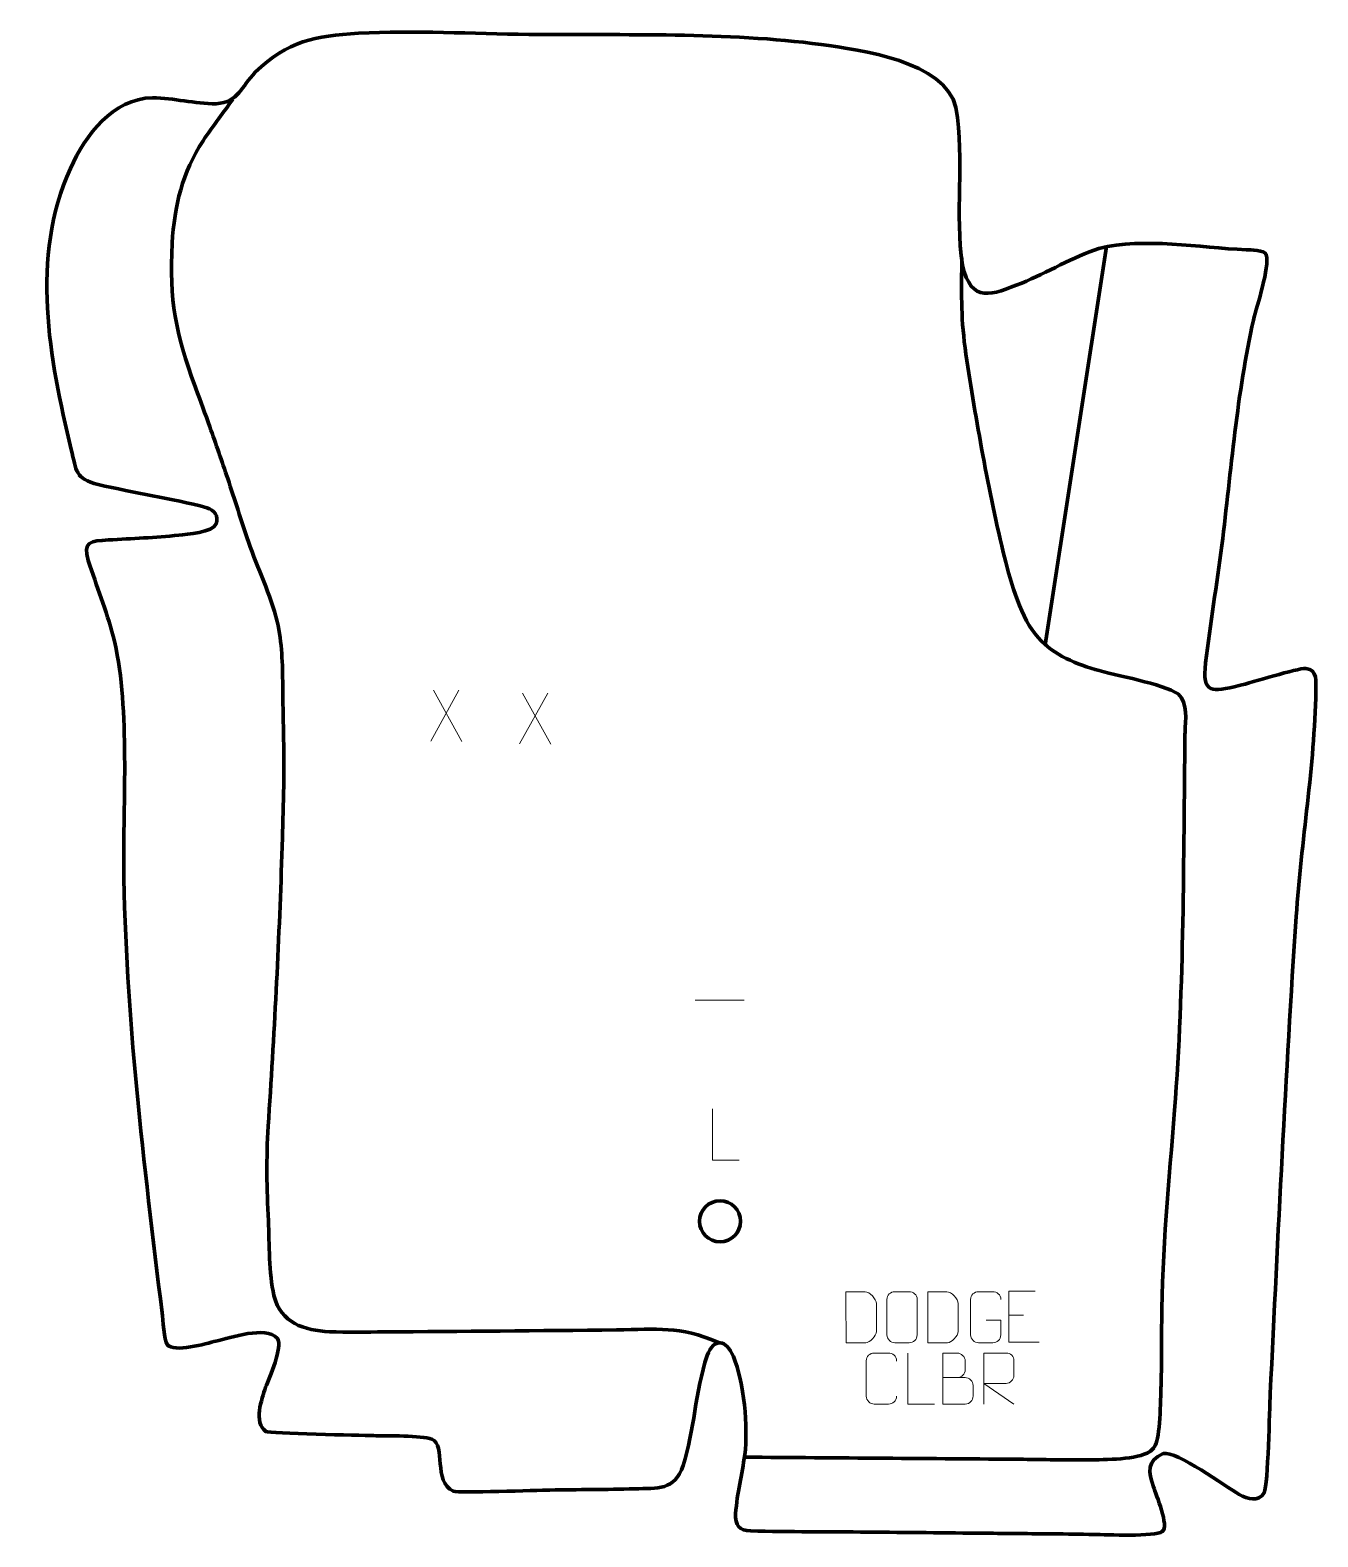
# Model space of a CAD drawing. Header units: millimetres. Extents: x 1177 to 1807, y 83 to 820.
import ezdxf

# ---------------------------------------------------------------- set-up
doc = ezdxf.new("R2010")
doc.units = ezdxf.units.MM
doc.header["$MEASUREMENT"] = 0
doc.layers.add('layer 1', color=7, linetype='Continuous', plot=False)
doc.layers.add('layer 2', color=7, linetype='Continuous')
doc.layers.add('layer 3', color=7, linetype='Continuous')

msp = doc.modelspace()

# ---------------------------------------------------------------- linework, layer by layer
at = {"layer": 'layer 1', "color": 250, "lineweight": 9}
for points in [[(1386.4299, 497.2501), (1386.4299, 497.2501), (1372.6893, 472.3543), (1372.6893, 472.3543)], [(1374.1439, 497.2501), (1374.1439, 497.2501), (1387.8845, 472.2966), (1387.8845, 472.2966)], [(1429.9218, 495.9373), (1429.9218, 495.9373), (1416.1812, 471.0415), (1416.1812, 471.0415)], [(1417.6358, 495.9373), (1417.6358, 495.9373), (1431.3764, 470.9838), (1431.3764, 470.9838)], [(1502.1024, 345.6617), (1502.1024, 345.6617), (1526.0804, 345.6617), (1526.0804, 345.6617)], [(1655.4373, 191.62), (1655.4373, 191.62), (1662.6054, 191.62), (1662.6054, 191.62)]]:
    msp.add_open_spline(points, degree=3, dxfattribs=at)
for points, knots in [([(1523.5181, 267.5683), (1523.5181, 267.5683), (1510.569, 267.5683), (1510.569, 267.5683), (1510.569, 267.5683), (1510.569, 267.5683), (1510.569, 292.5219), (1510.569, 292.5219)], [0, 0, 0, 0, 0.33333333, 0.33333333, 0.33333333, 0.33333333, 1, 1, 1, 1]), ([(1575.8396, 178.2471), (1578.1714, 178.2475), (1583.1216, 178.2235), (1585.4531, 178.2232), (1585.4531, 178.2232), (1587.3781, 178.1178), (1590.6967, 181.6594), (1590.6855, 183.6767), (1590.6855, 183.6767), (1590.6851, 189.4468), (1590.6851, 191.6165), (1590.6855, 197.3858), (1590.6855, 197.3858), (1590.6812, 199.5239), (1587.3067, 203.184), (1585.1543, 203.1705), (1585.1543, 203.1705), (1582.8286, 203.1705), (1578.1043, 203.1705), (1575.7782, 203.1705), (1575.7782, 203.1705), (1575.7786, 197.4236), (1575.8399, 183.9944), (1575.8396, 178.2471)], [0, 0, 0, 0, 0.14285714, 0.14285714, 0.14285714, 0.14285714, 0.28571429, 0.28571429, 0.28571429, 0.28571429, 0.42857143, 0.42857143, 0.42857143, 0.42857143, 0.57142857, 0.57142857, 0.57142857, 0.57142857, 0.71428571, 0.71428571, 0.71428571, 0.71428571, 1, 1, 1, 1]), ([(1599.7123, 203.1722), (1602.038, 203.1722), (1604.3641, 203.1722), (1606.6902, 203.1722), (1606.6902, 203.1722), (1608.6368, 203.2078), (1610.6282, 201.7162), (1610.6549, 199.2786), (1610.6549, 199.2786), (1610.6545, 193.5317), (1610.6545, 187.7844), (1610.6549, 182.0367), (1610.6549, 182.0367), (1610.5151, 179.7133), (1608.8379, 178.2337), (1606.6902, 178.2229), (1606.6902, 178.2229), (1604.3583, 178.2233), (1602.0264, 178.2233), (1599.6949, 178.2229), (1599.6949, 178.2229), (1597.7699, 178.1175), (1595.7978, 180.002), (1595.809, 182.0193), (1595.809, 182.0193), (1595.8093, 187.7894), (1595.8093, 193.5591), (1595.809, 199.3284), (1595.809, 199.3284), (1595.8132, 201.4665), (1597.5599, 203.1857), (1599.7123, 203.1722)], [0, 0, 0, 0, 0.11111111, 0.11111111, 0.11111111, 0.11111111, 0.22222222, 0.22222222, 0.22222222, 0.22222222, 0.33333333, 0.33333333, 0.33333333, 0.33333333, 0.44444444, 0.44444444, 0.44444444, 0.44444444, 0.55555556, 0.55555556, 0.55555556, 0.55555556, 0.66666667, 0.66666667, 0.66666667, 0.66666667, 0.77777778, 0.77777778, 0.77777778, 0.77777778, 1, 1, 1, 1]), ([(1615.8396, 178.2471), (1618.1714, 178.2475), (1623.1216, 178.2235), (1625.4531, 178.2232), (1625.4531, 178.2232), (1627.3781, 178.1178), (1630.6967, 181.6594), (1630.6855, 183.6767), (1630.6855, 183.6767), (1630.6851, 189.4468), (1630.6851, 191.6165), (1630.6855, 197.3858), (1630.6855, 197.3858), (1630.6812, 199.5239), (1627.3067, 203.184), (1625.1543, 203.1705), (1625.1543, 203.1705), (1622.8286, 203.1705), (1618.1043, 203.1705), (1615.7782, 203.1705), (1615.7782, 203.1705), (1615.7786, 197.4236), (1615.8399, 183.9944), (1615.8396, 178.2471)], [0, 0, 0, 0, 0.14285714, 0.14285714, 0.14285714, 0.14285714, 0.28571429, 0.28571429, 0.28571429, 0.28571429, 0.42857143, 0.42857143, 0.42857143, 0.42857143, 0.57142857, 0.57142857, 0.57142857, 0.57142857, 0.71428571, 0.71428571, 0.71428571, 0.71428571, 1, 1, 1, 1]), ([(1644.4086, 189.2031), (1644.4086, 189.2031), (1651.5767, 189.2031), (1651.5767, 189.2031), (1651.5767, 189.2031), (1651.5767, 189.2031), (1651.5767, 182.035), (1651.5767, 182.035), (1651.5767, 182.035), (1651.437, 179.7116), (1649.7598, 178.232), (1647.612, 178.2212), (1647.612, 178.2212), (1645.2802, 178.2216), (1642.9482, 178.2216), (1640.6167, 178.2212), (1640.6167, 178.2212), (1638.6918, 178.1158), (1636.7196, 180.0003), (1636.7308, 182.0176), (1636.7308, 182.0176), (1636.7312, 187.7877), (1636.7312, 193.5574), (1636.7308, 199.3267), (1636.7308, 199.3267), (1636.735, 201.4648), (1638.4818, 203.184), (1640.6341, 203.1706), (1640.6341, 203.1706), (1642.9598, 203.1706), (1645.2859, 203.1706), (1647.612, 203.1706), (1647.612, 203.1706), (1649.5587, 203.206), (1651.5501, 201.7145), (1651.5767, 199.2768)], [0, 0, 0, 0, 0.1, 0.1, 0.1, 0.1, 0.2, 0.2, 0.2, 0.2, 0.3, 0.3, 0.3, 0.3, 0.4, 0.4, 0.4, 0.4, 0.5, 0.5, 0.5, 0.5, 0.6, 0.6, 0.6, 0.6, 0.7, 0.7, 0.7, 0.7, 0.8, 0.8, 0.8, 0.8, 1, 1, 1, 1]), ([(1668.3112, 203.4997), (1668.3112, 203.4997), (1655.4373, 203.4997), (1655.4373, 203.4997), (1655.4373, 203.4997), (1655.4373, 203.4997), (1655.4373, 178.5461), (1655.4373, 178.5461), (1655.4373, 178.5461), (1655.4373, 178.5461), (1670.3031, 178.5461), (1670.3031, 178.5461)], [0, 0, 0, 0, 0.25, 0.25, 0.25, 0.25, 0.5, 0.5, 0.5, 0.5, 1, 1, 1, 1]), ([(1600.5625, 152.0367), (1600.4227, 149.7133), (1598.7455, 148.2337), (1596.5978, 148.2229), (1596.5978, 148.2229), (1594.2659, 148.2233), (1591.934, 148.2233), (1589.6025, 148.2229), (1589.6025, 148.2229), (1587.6775, 148.1175), (1585.7054, 150.002), (1585.7166, 152.0193), (1585.7166, 152.0193), (1585.717, 157.7894), (1585.717, 163.5591), (1585.7166, 169.3284), (1585.7166, 169.3284), (1585.7208, 171.4665), (1587.4675, 173.1857), (1589.6199, 173.1722), (1589.6199, 173.1722), (1591.9456, 173.1722), (1594.2717, 173.1722), (1596.5978, 173.1722), (1596.5978, 173.1722), (1598.5444, 173.2077), (1600.5358, 171.7162), (1600.5625, 169.2786)], [0, 0, 0, 0, 0.125, 0.125, 0.125, 0.125, 0.25, 0.25, 0.25, 0.25, 0.375, 0.375, 0.375, 0.375, 0.5, 0.5, 0.5, 0.5, 0.625, 0.625, 0.625, 0.625, 0.75, 0.75, 0.75, 0.75, 1, 1, 1, 1]), ([(1619.0886, 148.2189), (1619.0886, 148.2189), (1606.1395, 148.2189), (1606.1395, 148.2189), (1606.1395, 148.2189), (1606.1395, 148.2189), (1606.1395, 173.1725), (1606.1395, 173.1725)], [0, 0, 0, 0, 0.33333333, 0.33333333, 0.33333333, 0.33333333, 1, 1, 1, 1]), ([(1623.2319, 161.1837), (1626.8705, 161.1841), (1630.4576, 161.1841), (1634.097, 161.1837), (1634.097, 161.1837), (1636.0724, 161.1664), (1637.996, 159.4303), (1637.996, 157.3807), (1637.996, 157.3807), (1637.9956, 156.2521), (1637.9956, 153.2027), (1637.996, 152.0738), (1637.996, 152.0738), (1638.0136, 150.2159), (1636.4715, 148.202), (1634.15, 148.2189), (1634.15, 148.2189), (1630.5102, 148.2193), (1626.8708, 148.2193), (1623.2319, 148.2189), (1623.2319, 148.2189), (1623.2319, 156.5372), (1623.2319, 164.855), (1623.2319, 173.1725), (1623.2319, 173.1725), (1625.6056, 173.1725), (1627.9797, 173.1725), (1630.3539, 173.1725), (1630.3539, 173.1725), (1632.0347, 173.1901), (1634.1315, 171.2796), (1634.1492, 169.3172), (1634.1492, 169.3172), (1634.1488, 167.2511), (1634.1488, 167.1051), (1634.1492, 165.0386), (1634.1492, 165.0386), (1634.1665, 162.9725), (1632.312, 161.1664), (1630.302, 161.1837)], [0, 0, 0, 0, 0.09090909, 0.09090909, 0.09090909, 0.09090909, 0.18181818, 0.18181818, 0.18181818, 0.18181818, 0.27272727, 0.27272727, 0.27272727, 0.27272727, 0.36363636, 0.36363636, 0.36363636, 0.36363636, 0.45454545, 0.45454545, 0.45454545, 0.45454545, 0.54545455, 0.54545455, 0.54545455, 0.54545455, 0.63636364, 0.63636364, 0.63636364, 0.63636364, 0.72727273, 0.72727273, 0.72727273, 0.72727273, 0.81818182, 0.81818182, 0.81818182, 0.81818182, 1, 1, 1, 1]), ([(1643.2821, 148.219), (1643.2821, 148.219), (1643.2821, 173.1725), (1643.2821, 173.1725), (1643.2821, 173.1725), (1646.8769, 173.1725), (1650.4724, 173.1725), (1654.0676, 173.1725), (1654.0676, 173.1725), (1656.3929, 173.1348), (1657.9502, 171.6448), (1657.9461, 169.2784), (1657.9461, 169.2784), (1657.9457, 167.2429), (1657.9457, 164.1835), (1657.9461, 162.1475), (1657.9461, 162.1475), (1657.9396, 160.272), (1656.1273, 158.3302), (1654.1178, 158.3111), (1654.1178, 158.3111), (1654.1178, 158.3111), (1643.2821, 158.3111), (1643.2821, 158.3111), (1643.2821, 158.3111), (1643.2821, 158.3111), (1657.9368, 148.219), (1657.9368, 148.219)], [0, 0, 0, 0, 0.125, 0.125, 0.125, 0.125, 0.25, 0.25, 0.25, 0.25, 0.375, 0.375, 0.375, 0.375, 0.5, 0.5, 0.5, 0.5, 0.625, 0.625, 0.625, 0.625, 0.75, 0.75, 0.75, 0.75, 1, 1, 1, 1])]:
    msp.add_open_spline(points, degree=3, knots=knots, dxfattribs=at)
at = {"layer": 'layer 2', "color": 142, "lineweight": 200}
msp.add_ellipse((1514.2091, 237.6071), major_axis=(0, 10.0131), ratio=1, dxfattribs=at)
at = {"layer": 'layer 2', "color": 142, "lineweight": 158}
for points, knots in [([(1513.4876, 178.3984), (1493.9312, 186.5672), (1483.9247, 184.7324), (1463.5002, 184.4974), (1463.5002, 184.4974), (1425.6543, 184.062), (1387.8092, 183.7776), (1349.9615, 183.5178), (1349.9615, 183.5178), (1341.4129, 183.4596), (1331.6725, 183.1991), (1323.228, 183.6073), (1323.228, 183.6073), (1310.7319, 184.211), (1299.4129, 187.8622), (1296.0491, 201.2413), (1296.0491, 201.2413), (1293.5579, 212.3585), (1293.7599, 226.3383), (1293.3072, 237.8497), (1293.3072, 237.8497), (1292.5071, 253.4302), (1292.2371, 268.5285), (1293.1978, 284.1183), (1293.1978, 284.1183), (1296.1736, 328.2905), (1298.4542, 372.4846), (1299.9194, 416.7332), (1299.9194, 416.7332), (1299.9194, 416.7332), (1299.9506, 417.6826), (1299.9506, 417.6826), (1299.9506, 417.6826), (1300.326, 429.1308), (1300.6205, 440.5772), (1300.8215, 452.0298), (1300.8215, 452.0298), (1300.8215, 452.0298), (1300.8367, 452.9792), (1300.8367, 452.9792), (1300.8367, 452.9792), (1301.0815, 468.5019), (1300.476, 484.0459), (1300.3188, 499.5704), (1300.3188, 499.5704), (1300.2285, 509.9726), (1299.9925, 520.6895), (1297.6609, 530.8643), (1297.6609, 530.8643), (1294.3608, 544.1609), (1288.0568, 556.8404), (1283.5436, 569.7903), (1283.5436, 569.7903), (1280.0436, 580.0954), (1276.863, 590.5083), (1273.4111, 600.832), (1273.4111, 600.832), (1270.5597, 609.2737), (1267.6521, 617.69), (1264.6583, 626.0823), (1264.6583, 626.0823), (1262.4142, 632.3549), (1260.1421, 638.6174), (1257.8423, 644.8698), (1257.8423, 644.8698), (1257.8423, 644.8698), (1257.5137, 645.7632), (1257.5137, 645.7632), (1257.5137, 645.7632), (1247.83, 671.9896), (1244.8206, 687.8092), (1246.2163, 715.8775), (1246.2163, 715.8775), (1247.3494, 734.0148), (1251.2677, 750.6161), (1261.3405, 765.974), (1261.3405, 765.974), (1263.7989, 769.6641), (1266.4209, 773.2507), (1269.0182, 776.8439), (1269.0182, 776.8439), (1271.2664, 779.9564), (1273.5625, 783.0323), (1275.8643, 786.1052)], [0, 0, 0, 0, 0.04545455, 0.04545455, 0.04545455, 0.04545455, 0.09090909, 0.09090909, 0.09090909, 0.09090909, 0.13636364, 0.13636364, 0.13636364, 0.13636364, 0.18181818, 0.18181818, 0.18181818, 0.18181818, 0.22727273, 0.22727273, 0.22727273, 0.22727273, 0.27272727, 0.27272727, 0.27272727, 0.27272727, 0.31818182, 0.31818182, 0.31818182, 0.31818182, 0.36363636, 0.36363636, 0.36363636, 0.36363636, 0.40909091, 0.40909091, 0.40909091, 0.40909091, 0.45454545, 0.45454545, 0.45454545, 0.45454545, 0.5, 0.5, 0.5, 0.5, 0.54545455, 0.54545455, 0.54545455, 0.54545455, 0.59090909, 0.59090909, 0.59090909, 0.59090909, 0.63636364, 0.63636364, 0.63636364, 0.63636364, 0.68181818, 0.68181818, 0.68181818, 0.68181818, 0.72727273, 0.72727273, 0.72727273, 0.72727273, 0.77272727, 0.77272727, 0.77272727, 0.77272727, 0.81818182, 0.81818182, 0.81818182, 0.81818182, 0.86363636, 0.86363636, 0.86363636, 0.86363636, 0.90909091, 0.90909091, 0.90909091, 0.90909091, 1, 1, 1, 1]), ([(1632.477, 708.7578), (1632.3092, 692.8816), (1631.8891, 680.7012), (1634.0683, 664.7382), (1634.0683, 664.7382), (1636.3188, 648.2516), (1639.2055, 631.861), (1642.1561, 615.488), (1642.1561, 615.488), (1645.2226, 598.4831), (1648.6779, 581.5862), (1652.7041, 564.7814), (1652.7041, 564.7814), (1655.7294, 552.1973), (1660.3359, 535.1581), (1668.2906, 524.8368), (1668.2906, 524.8368), (1675.8991, 515.2386), (1686.3094, 510.9511), (1697.6829, 507.4135), (1697.6829, 507.4135), (1707.4931, 504.5432), (1730.9559, 500.4239), (1738.243, 495.4749), (1738.243, 495.4749), (1743.315, 490.8015), (1741.8038, 482.7908), (1741.6402, 476.6478), (1741.6402, 476.6478), (1741.6402, 476.6478), (1741.6164, 475.755), (1741.6164, 475.755), (1741.6164, 475.755), (1740.7702, 414.1397), (1741.3274, 353.4334), (1736.5141, 291.8883), (1736.5141, 291.8883), (1733.8129, 257.3478), (1730.4034, 223.0946), (1730.2099, 188.3985), (1730.2099, 188.3985), (1730.1747, 178.5246), (1730.1956, 168.6728), (1729.9419, 158.7998), (1729.9419, 158.7998), (1729.7587, 152.5409), (1729.5312, 134.0506), (1727.5668, 129.1474), (1727.5668, 129.1474), (1726.5782, 126.6798), (1725.4323, 125.5289), (1723.1544, 124.2543), (1723.1544, 124.2543), (1715.9225, 120.8468), (1700.5633, 121.0227), (1692.3004, 120.9519), (1692.3004, 120.9519), (1682.4176, 120.8493), (1672.525, 121.113), (1662.6416, 121.2053), (1662.6416, 121.2053), (1617.1752, 121.531), (1571.7093, 121.9114), (1526.243, 122.2527)], [0, 0, 0, 0, 0.05882353, 0.05882353, 0.05882353, 0.05882353, 0.11764706, 0.11764706, 0.11764706, 0.11764706, 0.17647059, 0.17647059, 0.17647059, 0.17647059, 0.23529412, 0.23529412, 0.23529412, 0.23529412, 0.29411765, 0.29411765, 0.29411765, 0.29411765, 0.35294118, 0.35294118, 0.35294118, 0.35294118, 0.41176471, 0.41176471, 0.41176471, 0.41176471, 0.47058824, 0.47058824, 0.47058824, 0.47058824, 0.52941176, 0.52941176, 0.52941176, 0.52941176, 0.58823529, 0.58823529, 0.58823529, 0.58823529, 0.64705882, 0.64705882, 0.64705882, 0.64705882, 0.70588235, 0.70588235, 0.70588235, 0.70588235, 0.76470588, 0.76470588, 0.76470588, 0.76470588, 0.82352941, 0.82352941, 0.82352941, 0.82352941, 0.88235294, 0.88235294, 0.88235294, 0.88235294, 1, 1, 1, 1])]:
    msp.add_open_spline(points, degree=3, knots=knots, dxfattribs=at)
msp.add_open_spline([(1703.2226, 714.3548), (1703.2226, 714.3548), (1673.241, 519.4172), (1673.241, 519.4172)], degree=3, dxfattribs=at)
at = {"layer": 'layer 3', "color": 242, "lineweight": 158}
msp.add_open_spline([(1267.8079, 784.0138), (1278.9249, 785.1847), (1279.8011, 792.0826), (1286.9098, 799.4726), (1286.9098, 799.4726), (1303.0018, 814.9658), (1315.7986, 817.123), (1337.4303, 818.5411), (1337.4303, 818.5411), (1364.7118, 820.0816), (1393.1921, 818.2929), (1420.6387, 817.9766), (1420.6387, 817.9766), (1467.6114, 817.5179), (1517.1265, 819.1975), (1563.6455, 813.0611), (1563.6455, 813.0611), (1582.8243, 810.3666), (1624.3483, 804.9958), (1629.5451, 782.1957), (1629.5451, 782.1957), (1634.0628, 756.0466), (1628.8916, 730.3809), (1632.7603, 705.1857), (1632.7603, 705.1857), (1637.1423, 686.1207), (1647.1776, 690.6092), (1661.735, 696.3894), (1661.735, 696.3894), (1673.97, 701.4192), (1687.3488, 709.332), (1699.4327, 713.3042), (1699.4327, 713.3042), (1721.7311, 718.8763), (1748.5273, 713.6181), (1771.4883, 712.6772), (1771.4883, 712.6772), (1773.6444, 712.5889), (1780.5641, 712.6888), (1781.3989, 710.2303), (1781.3989, 710.2303), (1783.0602, 703.9566), (1776.8554, 685.7425), (1775.1187, 678.3064), (1775.1187, 678.3064), (1767.0363, 642.8091), (1764.1412, 604.3818), (1759.6277, 568.1244), (1759.6277, 568.1244), (1757.187, 548.953), (1753.956, 529.7654), (1751.6782, 510.6231), (1751.6782, 510.6231), (1749.843, 495.2005), (1754.8837, 496.5217), (1768.0773, 499.5239), (1768.0773, 499.5239), (1774.2296, 501.0283), (1796.5254, 508.0366), (1800.6957, 507.9577), (1800.6957, 507.9577), (1806.6081, 507.3674), (1805.6476, 501.4285), (1805.6129, 496.8228), (1805.6129, 496.8228), (1804.9634, 460.2247), (1798.5134, 423.336), (1795.9919, 386.6266), (1795.9919, 386.6266), (1790.7925, 309.0476), (1787.1086, 231.0003), (1783.3105, 153.3214), (1783.3105, 153.3214), (1782.9589, 145.6289), (1782.3032, 109.1313), (1780.3044, 104.8791), (1780.3044, 104.8791), (1777.469, 99.9503), (1772.3691, 101.9046), (1768.1802, 103.9977), (1768.1802, 103.9977), (1761.0839, 108.0964), (1737.7612, 125.3695), (1730.8967, 123.9859), (1730.8967, 123.9859), (1722.7393, 120.5083), (1723.7855, 115.0347), (1726.181, 107.6925), (1726.181, 107.6925), (1727.3978, 103.9631), (1734.1002, 88.4687), (1730.5259, 85.8531), (1730.5259, 85.8531), (1727.0154, 83.2842), (1703.1559, 84.3744), (1697.0267, 84.4659), (1697.0267, 84.4659), (1690.394, 84.5651), (1683.7625, 84.6758), (1677.1292, 84.7452), (1677.1292, 84.7452), (1665.9883, 84.8528), (1654.8473, 84.9604), (1643.7064, 85.068), (1643.7064, 85.068), (1624.6076, 85.2525), (1605.5088, 85.437), (1586.41, 85.6214), (1586.41, 85.6214), (1567.3538, 85.7851), (1548.2439, 85.6806), (1529.1975, 86.1861), (1529.1975, 86.1861), (1523.5344, 86.3363), (1521.5812, 89.0558), (1521.8196, 94.6385), (1521.8196, 94.6385), (1522.6138, 105.1196), (1524.9163, 113.4063), (1526.3286, 123.4283), (1526.3286, 123.4283), (1528.0173, 137.0114), (1525.915, 158.9244), (1520.7199, 171.5536), (1520.7199, 171.5536), (1517.3335, 179.786), (1511.3084, 180.8926), (1507.8868, 171.9145), (1507.8868, 171.9145), (1501.929, 154.0187), (1501.7268, 135.3691), (1496.1831, 118.1955), (1496.1831, 118.1955), (1491.8357, 105.7717), (1483.9117, 107.1394), (1472.3597, 106.785), (1472.3597, 106.785), (1458.6818, 106.3655), (1444.7318, 106.4415), (1430.9901, 106.177), (1430.9901, 106.177), (1424.9776, 106.0406), (1385.9882, 104.742), (1383.8209, 105.5677), (1383.8209, 105.5677), (1373.4625, 110.437), (1380.5337, 127.9947), (1373.257, 131.0677), (1373.257, 131.0677), (1368.0572, 132.9414), (1351.3516, 132.6013), (1344.6469, 132.8015), (1344.6469, 132.8015), (1338.2162, 132.9766), (1294.0155, 133.812), (1292.0248, 134.8001), (1292.0248, 134.8001), (1285.9313, 139.307), (1289.9803, 150.5544), (1291.9739, 156.4189), (1291.9739, 156.4189), (1293.635, 160.9917), (1300.6365, 176.4297), (1297.6859, 180.3384), (1297.6859, 180.3384), (1292.0446, 186.6532), (1274.8818, 180.7007), (1267.6763, 178.9904), (1267.6763, 178.9904), (1263.1324, 177.8841), (1246.8758, 173.0598), (1243.8041, 177.3733), (1243.8041, 177.3733), (1242.4264, 179.3078), (1241.6593, 189.7878), (1241.2971, 192.7727), (1241.2971, 192.7727), (1232.4166, 266.2836), (1223.4314, 337.7532), (1222.5465, 411.9918), (1222.5465, 411.9918), (1222.361, 445.5438), (1225.5901, 491.8971), (1217.4046, 523.6647), (1217.4046, 523.6647), (1213.994, 536.3805), (1209.295, 548.2225), (1205.1678, 560.6531), (1205.1678, 560.6531), (1202.4873, 570.1721), (1206.307, 570.1916), (1215.1322, 570.7689), (1215.1322, 570.7689), (1226.6311, 571.5211), (1237.9778, 571.8581), (1249.4618, 573.0992), (1249.4618, 573.0992), (1253.3984, 573.5349), (1266.2818, 574.4605), (1267.739, 578.6112), (1267.739, 578.6112), (1269.0731, 582.4116), (1266.9856, 585.4615), (1263.2289, 586.5236), (1263.2289, 586.5236), (1245.5346, 591.2586), (1227.7807, 593.7595), (1210.0728, 597.8934), (1210.0728, 597.8934), (1198.6907, 600.7503), (1199.5097, 604.5395), (1196.8834, 615.0591), (1196.8834, 615.0591), (1186.114, 659.5282), (1176.7744, 708.921), (1196.4668, 752.4389), (1196.4668, 752.4389), (1203.9049, 768.8762), (1216.9672, 786.46), (1236.6716, 787.0452), (1236.6716, 787.0452), (1247.1119, 786.7339), (1257.1664, 784.219), (1267.8079, 784.0138)], degree=3, knots=[0, 0, 0, 0, 0.01754386, 0.01754386, 0.01754386, 0.01754386, 0.03508772, 0.03508772, 0.03508772, 0.03508772, 0.05263158, 0.05263158, 0.05263158, 0.05263158, 0.07017544, 0.07017544, 0.07017544, 0.07017544, 0.0877193, 0.0877193, 0.0877193, 0.0877193, 0.10526316, 0.10526316, 0.10526316, 0.10526316, 0.12280702, 0.12280702, 0.12280702, 0.12280702, 0.14035088, 0.14035088, 0.14035088, 0.14035088, 0.15789474, 0.15789474, 0.15789474, 0.15789474, 0.1754386, 0.1754386, 0.1754386, 0.1754386, 0.19298246, 0.19298246, 0.19298246, 0.19298246, 0.21052632, 0.21052632, 0.21052632, 0.21052632, 0.22807018, 0.22807018, 0.22807018, 0.22807018, 0.24561404, 0.24561404, 0.24561404, 0.24561404, 0.26315789, 0.26315789, 0.26315789, 0.26315789, 0.28070175, 0.28070175, 0.28070175, 0.28070175, 0.29824561, 0.29824561, 0.29824561, 0.29824561, 0.31578947, 0.31578947, 0.31578947, 0.31578947, 0.33333333, 0.33333333, 0.33333333, 0.33333333, 0.35087719, 0.35087719, 0.35087719, 0.35087719, 0.36842105, 0.36842105, 0.36842105, 0.36842105, 0.38596491, 0.38596491, 0.38596491, 0.38596491, 0.40350877, 0.40350877, 0.40350877, 0.40350877, 0.42105263, 0.42105263, 0.42105263, 0.42105263, 0.43859649, 0.43859649, 0.43859649, 0.43859649, 0.45614035, 0.45614035, 0.45614035, 0.45614035, 0.47368421, 0.47368421, 0.47368421, 0.47368421, 0.49122807, 0.49122807, 0.49122807, 0.49122807, 0.50877193, 0.50877193, 0.50877193, 0.50877193, 0.52631579, 0.52631579, 0.52631579, 0.52631579, 0.54385965, 0.54385965, 0.54385965, 0.54385965, 0.56140351, 0.56140351, 0.56140351, 0.56140351, 0.57894737, 0.57894737, 0.57894737, 0.57894737, 0.59649123, 0.59649123, 0.59649123, 0.59649123, 0.61403509, 0.61403509, 0.61403509, 0.61403509, 0.63157895, 0.63157895, 0.63157895, 0.63157895, 0.64912281, 0.64912281, 0.64912281, 0.64912281, 0.66666667, 0.66666667, 0.66666667, 0.66666667, 0.68421053, 0.68421053, 0.68421053, 0.68421053, 0.70175439, 0.70175439, 0.70175439, 0.70175439, 0.71929825, 0.71929825, 0.71929825, 0.71929825, 0.73684211, 0.73684211, 0.73684211, 0.73684211, 0.75438596, 0.75438596, 0.75438596, 0.75438596, 0.77192982, 0.77192982, 0.77192982, 0.77192982, 0.78947368, 0.78947368, 0.78947368, 0.78947368, 0.80701754, 0.80701754, 0.80701754, 0.80701754, 0.8245614, 0.8245614, 0.8245614, 0.8245614, 0.84210526, 0.84210526, 0.84210526, 0.84210526, 0.85964912, 0.85964912, 0.85964912, 0.85964912, 0.87719298, 0.87719298, 0.87719298, 0.87719298, 0.89473684, 0.89473684, 0.89473684, 0.89473684, 0.9122807, 0.9122807, 0.9122807, 0.9122807, 0.92982456, 0.92982456, 0.92982456, 0.92982456, 0.94736842, 0.94736842, 0.94736842, 0.94736842, 0.96491228, 0.96491228, 0.96491228, 0.96491228, 1, 1, 1, 1], dxfattribs=at)

doc.saveas('drawing.dxf')
